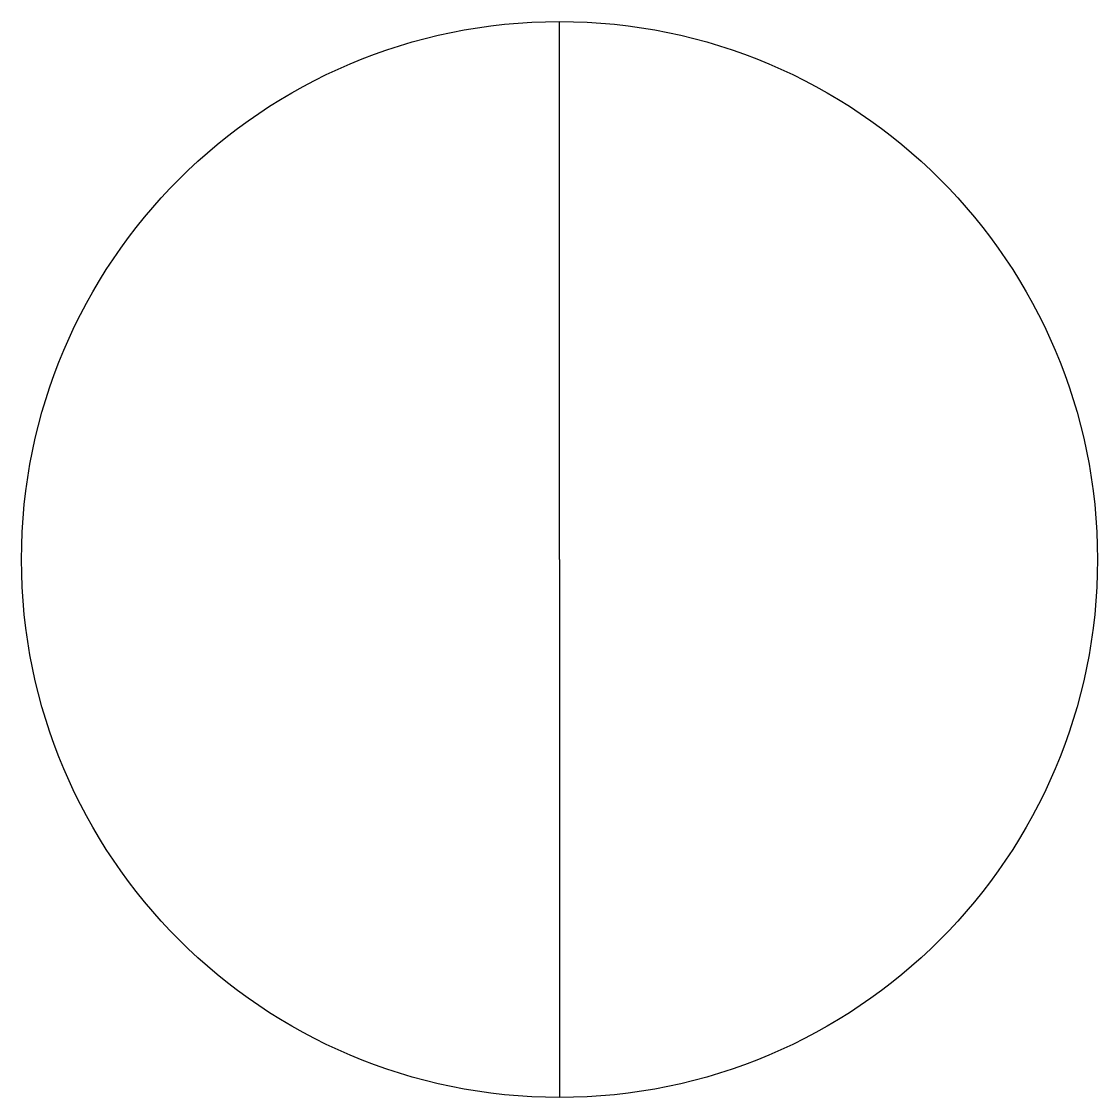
# Model space of a CAD drawing. Header units: millimetres. Extents: x 6.3 to 7.7, y -10.7 to -9.3.
import ezdxf

# ---------------------------------------------------------------- set-up
doc = ezdxf.new("R2010")
doc.units = ezdxf.units.MM
doc.layers.get('0').update_dxf_attribs({"linetype": 'CONTINUOUS'})

msp = doc.modelspace()

# ---------------------------------------------------------------- linework, layer by layer
for q in [(7, -9.3), (7, -10.7)]:
    msp.add_line((7, -10), q)
msp.add_circle((7, -10), 0.7)

doc.saveas('drawing.dxf')
